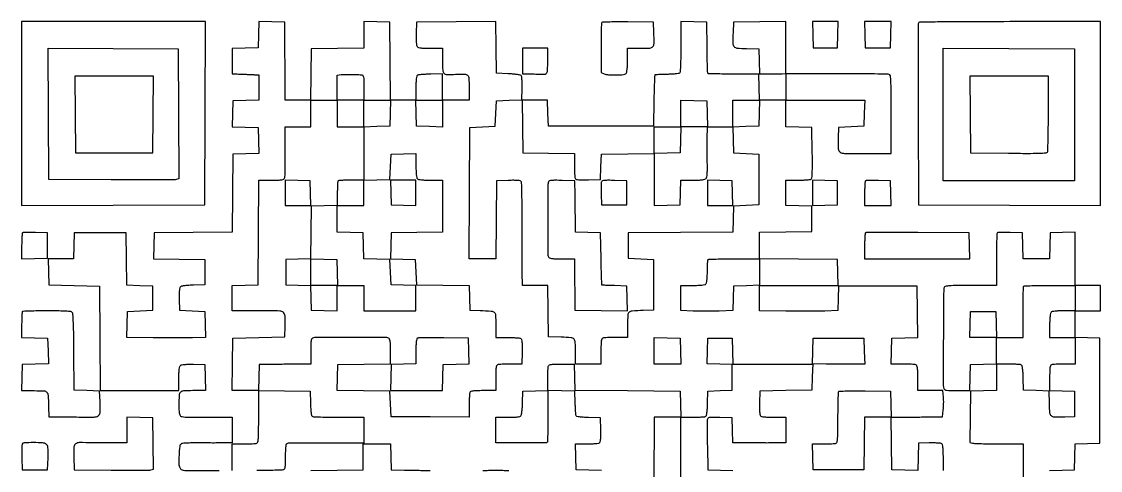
# Model space of a CAD drawing. Extents: x 179 to 1071, y 112 to 1107.
# Drawn here: x 179 to 1071, y 736 to 1107 of the extents above; entities that cross this region are included whole.
import ezdxf

# ---------------------------------------------------------------- set-up
doc = ezdxf.new("R2010")
doc.units = 0

msp = doc.modelspace()

# ---------------------------------------------------------------- linework, layer by layer
for points in [[(179, 1030.993714), (179, 954.987428), (254.75, 955.243714), (330.5, 955.5), (330.756286, 1031.25), (331.012572, 1107), (255.006286, 1107), (179, 1107)], [(833.216168, 1096.25), (833.5, 1085.5), (843.5, 1085.5), (853.5, 1085.5), (853.783832, 1096.25), (854.067663, 1107), (843.5, 1107), (832.932337, 1107)], [(876.216168, 1096.25), (876.5, 1085.5), (887, 1085.5), (897.5, 1085.5), (897.783832, 1096.25), (898.067663, 1107), (887, 1107), (875.932337, 1107)], [(223.235953, 1030.25), (223.5, 998.5), (255.5, 998.5), (287.5, 998.5), (287.764047, 1030.25), (288.028094, 1062), (255.5, 1062), (222.971906, 1062)], [(440, 1031), (440, 1020), (451, 1020), (462, 1020), (462, 1031), (462, 1042), (451, 1042), (440, 1042)], [(527, 1030.966168), (527, 1019.932337), (516.25, 1020.216168), (505.5, 1020.5), (505.216168, 1031.25), (504.932337, 1042), (515.966168, 1042), (527, 1042)], [(745.783832, 1030.75), (746.067663, 1020), (735.067663, 1020), (724.067663, 1020), (723.783832, 1009.25), (723.5, 998.5), (712.75, 998.216168), (702, 997.932337), (702, 1008.966168), (702, 1020), (713, 1020), (724, 1020), (724, 1031.033832), (724, 1042.067663), (734.75, 1041.783832), (745.5, 1041.5)], [(788.783832, 1031.25), (788.5, 1020.5), (777.75, 1020.216168), (767, 1019.932337), (767, 1030.966168), (767, 1042), (778.033832, 1042), (789.067663, 1042)], [(397, 965.534983), (397, 955), (407.534983, 955), (418.069966, 955), (417.784983, 965.25), (417.5, 975.5), (407.25, 975.784983), (397, 976.069966)], [(484.215017, 965.75), (484.5, 955.5), (494.75, 955.215017), (505, 954.930034), (505, 965.465017), (505, 976), (494.465017, 976), (483.930034, 976)], [(746, 965.534983), (746, 955), (756.534983, 955), (767.069966, 955), (766.784983, 965.25), (766.5, 975.5), (756.25, 975.784983), (746, 976.069966)], [(833, 965.5), (833, 954.930034), (843.25, 955.215017), (853.5, 955.5), (853.5, 965.5), (853.5, 975.5), (843.25, 975.784983), (833, 976.069966)], [(439.783832, 899.75), (440.067663, 889), (429.033832, 889), (418, 889), (418, 900.033832), (418, 911.067663), (428.75, 910.783832), (439.5, 910.5)], [(723.783832, 834.75), (724.067663, 824), (713.033832, 824), (702, 824), (702, 835.033832), (702, 846.067663), (712.75, 845.783832), (723.5, 845.5)]]:
    msp.add_lwpolyline(points, close=True)
for points in [[(941.141243, 736), (941.124691, 746.657566, 0.006669), (941.049544, 751.703619, 0.021512), (940.810744, 755.049708, 0.028224), (940.427438, 757.2734, 0.193909), (939.804069, 758.164936, 0.121254), (938.87948, 758.488057, 0.009362), (936.23932, 758.689507, 0.012381), (933.042324, 758.793995, 0.009125), (929.5, 758.757369), (920.5, 758.5), (920.216936, 747.216504), (919.933871, 735.933007), (909.216936, 736.216504), (898.5, 736.5), (898.230498, 758.25), (897.960995, 780), (908.230498, 780.072108, 0.00076), (912.955456, 780.112469, 0.000423), (918.714584, 780.17529, 0.000422), (924.54306, 780.248714, 0.000683), (929.5, 780.322108), (940.5, 780.5), (941.101592, 786, 0.015301), (941.296826, 788.486769, 0.009377), (941.38209, 791.426562, 0.009398), (941.357146, 794.3426, 0.016501), (941.211689, 796.75), (940.720194, 802), (930.360097, 802), (920, 802), (920, 812.393011, 0.005351), (919.940414, 817.960143, 0.030363), (919.69735, 820.913621, 0.063068), (919.23239, 822.601595, 0.205218), (918.418213, 823.393011, 0.0721), (917.361111, 823.632128, 0.005887), (914.524537, 823.821697, 0.007809), (911.119908, 823.955696, 0.00593), (907.384381, 824), (897.932337, 824), (898.216168, 834.75), (898.5, 845.5), (909.269789, 845.784032), (920.039577, 846.068065), (919.769789, 867.284032), (919.5, 888.5), (887, 888.5), (854.5, 888.5), (854.21572, 878.313661), (853.931439, 868.127322), (843.21572, 867.813661, -0.00554), (837.653828, 867.712521, -0.001702), (829.25868, 867.681475, -0.001703), (819.863011, 867.710716, -0.001866), (810.75, 867.804127), (789, 868.108255), (789, 878.554127), (789, 889), (821.533832, 889), (854.067663, 889), (853.783832, 899.75), (853.5, 910.5), (821.25, 910.763853), (789, 911.027706), (789, 921.994351), (789, 932.960995), (810.75, 933.230498), (832.5, 933.5), (832.5, 944), (832.5, 954.5), (821.75, 954.783832), (811, 955.067663), (811, 965.533832), (811, 976), (820.75, 976.015313, 0.007655), (824.577369, 976.079922, 0.010563), (828.009244, 976.26306, 0.007444), (830.852781, 976.517741, 0.115844), (831.77083, 976.837204, 0.230932), (832.427241, 977.904588, 0.012869), (832.714887, 981.908791, 0.012029), (832.849994, 988.071549, 0.002701), (832.77083, 998.571891), (832.5, 1019.5), (821.75, 1019.783832), (811, 1020.067663), (811, 1031.033832), (811, 1042), (843.533832, 1042), (876.067663, 1042), (875.783832, 1031.25), (875.5, 1020.5), (865, 1020), (854.5, 1019.5), (854.204946, 1011, 0.017378), (854.205453, 1001.813808, 0.257598), (855.800938, 999.146345, 0.129107), (859.504163, 998.118547, 0.003484), (876.519052, 998), (898, 998), (898, 1030.432612, 0.001085), (897.957193, 1050.15051, 0.012171), (897.732345, 1057.987447, 0.025228), (897.295345, 1062.195834, 0.286837), (896.25, 1063.405666, 0.071553), (894.875043, 1063.62286, 0.000613), (884.145313, 1063.757874, 0.002141), (871.808146, 1063.845167, 0.001377), (857.5, 1063.845755, -0.000351), (842.980399, 1063.816578, -0.000488), (829.973437, 1063.812276, -0.000298), (819.021351, 1063.825869, -0.006239), (815.75, 1063.872702), (811, 1064), (811, 1085.519502), (811, 1107.039005), (789.25, 1106.769502), (767.5, 1106.5), (767.204946, 1098, 0.010012), (767.074823, 1089.13313, 0.174565), (768.051258, 1086.466432, 0.200378), (770.45705, 1085.218122, 0.013827), (778.2603, 1084.784869), (788.5, 1084.5), (788.784983, 1074.25), (789.069966, 1064), (796.784983, 1063.820304, 0.003434), (799.97706, 1063.76789, 0.003374), (803.188401, 1063.758894, 0.003319), (806.003928, 1063.788699, 0.01282), (807.75, 1063.863587), (811, 1064.086564), (811, 1053.043282), (811, 1042), (800.033832, 1042), (789.067663, 1042), (788.783832, 1052.75), (788.5, 1063.5), (767.722808, 1063.610525, -0.002172), (759.722618, 1063.687833, -0.003496), (752.906519, 1063.830981, -0.000698), (746.920851, 1064.006923, -0.190925), (746.460862, 1064.205805, -0.189438), (746.260372, 1064.665885, -0.000685), (746.048576, 1070.688924, -0.003453), (745.864251, 1077.546198, -0.002145), (745.738054, 1085.59528), (745.5, 1106.5), (734.75, 1106.783832), (724, 1107.067663), (724, 1086.092849, -0.00306), (723.939701, 1076.241059, -0.010428), (723.727401, 1069.828825, -0.008101), (723.412152, 1065.3425, -0.237011), (722.828159, 1064.393797, -0.108389), (721.982534, 1064.096912, -0.006771), (719.333838, 1063.809305, -0.009747), (716.140971, 1063.56899, -0.007066), (712.578159, 1063.421052, 0.00068), (709.04654, 1063.319572, 0.001008), (705.952239, 1063.220202, 0.000438), (703.307472, 1063.12761, 0.02044), (702.769888, 1063.086273, 0.365528), (702.469057, 1062.764837, 0.001146), (702.174966, 1056.783155, 0.00532), (701.925873, 1049.904092, 0.003214), (701.769888, 1041.75), (701.5, 1020.5), (658, 1020.5), (614.5, 1020.5), (614.216168, 1031.25), (613.932337, 1042), (603.446666, 1042), (592.960995, 1042), (593.230498, 1020.25), (593.5, 998.5), (614.75, 998.230112), (636, 997.960225), (636.015313, 988.230112, 0.007771), (636.080715, 984.409125, 0.010693), (636.266219, 980.979803, 0.007606), (636.524368, 978.139472, 0.115389), (636.847958, 977.211769, 0.19692), (637.705135, 976.604266, 0.033714), (639.717063, 976.278982, 0.023663), (642.804805, 976.138177, 0.006827), (647.582645, 976.211769), (657.5, 976.5), (658, 987), (658.5, 997.5), (680.25, 997.769502), (702, 998.039005), (702, 976.485671), (702, 954.932337), (712.75, 955.216168), (723.5, 955.5), (723.784983, 965.75), (724.069966, 976), (733.912538, 976, 0.007124), (738.794902, 976.069572, 0.02589), (741.886832, 976.318283, 0.040589), (743.896363, 976.753258, 0.146988), (744.974344, 977.469086, 0.130772), (745.515866, 978.641621, 0.021773), (745.838241, 981.125842, 0.018684), (746.004389, 984.574156, 0.007851), (745.981535, 989.219086, -0.002504), (745.908486, 993.897152, -0.001473), (745.865636, 999.490919, -0.001473), (745.855752, 1005.081758, -0.002516), (745.884747, 1009.75), (746, 1020), (756.466168, 1020), (766.932337, 1020), (767.216168, 1009.25), (767.5, 998.5), (778, 998), (788.5, 997.5), (788.5, 976.5), (788.5, 955.5), (778, 955), (767.5, 954.5), (767.216276, 943.760597), (766.932552, 933.021195), (723.716276, 932.760597), (680.5, 932.5), (680.5, 922), (680.5, 911.5), (691, 911), (701.5, 910.5), (701.5, 889.5), (701.5, 868.5), (693, 868.24922, 0.007926), (683.756564, 867.829771, 0.170244), (681.27627, 866.785637, 0.199796), (680.184972, 864.471708, 0.011573), (680, 856.480948), (680, 846), (670.581787, 846, 0.005951), (666.859224, 845.955695, 0.007831), (663.465525, 845.821697, 0.005915), (660.638111, 845.632106, 0.07203), (659.581787, 845.393011, 0.205218), (658.76761, 844.601595, 0.063068), (658.30265, 842.913621, 0.030363), (658.059586, 839.960143, 0.005351), (658, 834.393011), (658, 824), (647.5, 824), (637, 824), (636.986345, 832.75, 0.009476), (636.798796, 841.891733, 0.172147), (635.731541, 844.560553, 0.195358), (633.265497, 845.793335, 0.012789), (625.141929, 846.217265), (614.5, 846.5), (614.230112, 867.75), (613.960225, 889), (603.480112, 889), (593, 889), (592.95834, 899.75, -0.000454), (592.940369, 905.807736, -0.000091), (592.920098, 916.612046, -0.000096), (592.901209, 929.187053, -0.00009), (592.886658, 942.056966, 0.002251), (592.820211, 954.242078, 0.003541), (592.641923, 964.705757, 0.000953), (592.404875, 973.811885, 0.132172), (592.095674, 974.845197, 0.206375), (591.280085, 975.415454, 0.028775), (589.19457, 975.721307, 0.022219), (586.07259, 975.857677, 0.007069), (581.417355, 975.788231), (571.5, 975.5), (571.236147, 943.25), (570.972294, 911), (559.977534, 911), (548.982775, 911), (549.241388, 965.25), (549.5, 1019.5), (560, 1020), (570.5, 1020.5), (571, 1031), (571.5, 1041.5), (582, 1042), (592.5, 1042.5), (592.789648, 1051.910352, 0.009052), (592.840268, 1055.906317, 0.017612), (592.710631, 1059.093133, 0.016788), (592.446066, 1061.500693, 0.161989), (591.991548, 1062.408452, 0.150833), (591.136984, 1062.859873, 0.010075), (588.373393, 1063.324107, 0.013797), (584.997628, 1063.726659, 0.009853), (581.2019, 1063.9981), (571.5, 1064.5), (571.230073, 1085.763639), (570.960145, 1107.027278), (538.230073, 1106.763639), (505.5, 1106.5), (505.211141, 1097.149285, 0.009044), (505.15859, 1093.042317, 0.018924), (505.296386, 1089.849829, 0.020746), (505.587315, 1087.486141, 0.132968), (506.083586, 1086.399285, 0.154085), (507.124417, 1085.728754, 0.035127), (509.205854, 1085.314808, 0.024181), (512.346734, 1085.070162, 0.007345), (517.122445, 1085), (527, 1085), (527, 1074.616631, 0.011437), (527.180377, 1066.73228, 0.183493), (528.221517, 1064.32826, 0.201455), (530.555518, 1063.337162, 0.014178), (537.801517, 1063.513862, -0.013725), (545.309193, 1063.703742, -0.197464), (547.725544, 1062.704629, -0.187206), (548.808668, 1060.270625, -0.01214), (549, 1052.391592), (549, 1042), (538, 1042), (527, 1042), (527, 1052.899452), (527, 1063.798903), (517.25, 1063.620508, 0.007202), (513.424124, 1063.495365, 0.009954), (509.996875, 1063.26537, 0.006907), (507.15421, 1062.978063, 0.111302), (506.25, 1062.662039, 0.200852), (505.668433, 1061.84126, 0.025992), (505.301053, 1059.67563, 0.021479), (505.068856, 1056.505634, 0.007542), (505, 1051.940983), (505, 1042), (494.513853, 1042), (484.027706, 1042), (483.763853, 1074.25), (483.5, 1106.5), (472.75, 1106.783832), (462, 1107.067663), (462, 1096.053334), (462, 1085.039005), (440.25, 1084.769502), (418.5, 1084.5), (418.230112, 1063.25), (417.960225, 1042), (407.480112, 1042), (397, 1042), (396.929335, 1052.25, 0.000166), (396.890421, 1057.634639, 0.000048), (396.826749, 1065.951563, 0.000048), (396.753177, 1075.325425, 0.000052), (396.679335, 1084.5), (396.5, 1106.5), (385.784171, 1106.783485), (375.068343, 1107.06697), (374.784171, 1096.283485), (374.5, 1085.5), (363.75, 1085.216168), (353, 1084.932337), (353, 1074.466168), (353, 1064), (357.25, 1063.788296, 0.001158), (359.167431, 1063.697233, 0.000711), (361.426562, 1063.598404, 0.000713), (363.661971, 1063.50699, 0.001274), (365.5, 1063.439142, -0.001185), (367.232676, 1063.375491, -0.000899), (369.132812, 1063.297757, -0.000908), (370.915713, 1063.218363, -0.00212), (372.25, 1063.150846), (375, 1063), (375, 1052.533832), (375, 1042.067663), (364.25, 1041.783832), (353.5, 1041.5), (353.216515, 1030.784171), (352.93303, 1020.068343), (363.716515, 1019.784171), (374.5, 1019.5), (374.783485, 1008.784171), (375.06697, 998.068343), (364.283485, 997.784171), (353.5, 997.5), (353.236165, 965.263835), (352.97233, 933.02767), (320.736165, 932.763835), (288.5, 932.5), (288.216371, 921.769986), (287.932742, 911.039971), (309.216371, 910.769986), (330.5, 910.5), (330.5, 900), (330.5, 889.5), (321.054124, 889.209882, 0.009872), (317.344222, 889.022568, 0.013478), (314.012996, 888.697932, 0.010272), (311.278232, 888.29958, 0.132654), (310.348748, 887.874472, 0.165771), (309.775651, 886.938715, 0.029529), (309.440097, 884.884549, 0.022993), (309.270289, 881.903576, 0.008333), (309.294624, 877.66459), (309.5, 868.5), (320, 868), (330.5, 867.5), (330.783485, 856.784171), (331.06697, 846.068343), (320.283485, 845.784171, -0.005051), (314.692178, 845.69334, -0.00156), (306.26876, 845.667888, -0.00156), (296.847332, 845.698204, -0.001713), (287.716547, 845.787362), (265.933095, 846.074723), (266.216547, 856.787362), (266.5, 867.5), (277, 868), (287.5, 868.5), (287.5, 878.5), (287.5, 888.5), (276.769409, 888.783635), (266.038817, 889.06727), (265.769409, 910.783635), (265.5, 932.5), (244, 932.5), (222.5, 932.5), (222.216168, 921.75), (221.932337, 911), (211.432337, 911), (200.932337, 911), (201.216168, 900.25), (201.5, 889.5), (222.5, 889), (243.5, 888.5), (243.760623, 845.25), (244.021245, 802), (276.510623, 802), (309, 802), (309, 811.877555, -0.007345), (309.070162, 816.653266, -0.024181), (309.314808, 819.794146, -0.035127), (309.728754, 821.875583, -0.154085), (310.399285, 822.916414, -0.132968), (311.486141, 823.412685, -0.020746), (313.849829, 823.703614, -0.018924), (317.042317, 823.84141, -0.009044), (321.149285, 823.788859), (330.5, 823.5), (330.783832, 812.75), (331.067663, 802), (320.650463, 802, 0.012441), (312.725895, 801.802795, 0.191357), (310.287163, 800.690525, 0.181686), (309.21166, 798.183837, 0.011015), (309.013655, 789.872445, 0.010648), (309.084288, 786.251708, 0.030066), (309.339058, 783.735696, 0.043438), (309.774808, 782.013719, 0.136692), (310.44782, 781.043305, 0.131997), (311.60031, 780.514404, 0.020002), (314.137717, 780.188419, 0.017993), (317.613058, 780.008263, 0.008019), (322.19782, 780.009308, -0.001953), (326.884095, 780.06723, -0.001151), (332.484672, 780.101684, -0.001151), (338.080299, 780.110352, -0.001969), (342.75, 780.088447), (353, 780), (353, 769.5), (353, 759), (346.75, 758.81562, -0.005652), (343.43569, 758.75533, -0.001558), (338.223437, 758.735686, -0.001574), (332.318353, 758.750428, -0.001645), (326.5, 758.802421, 0.006432), (321.027344, 758.798936, 0.00918), (316.171875, 758.644193, 0.005705), (312.123897, 758.394409, 0.123531), (311, 758.023391, 0.227174), (309.702219, 755.950456, 0.015218), (309.111929, 748.78211, 0.019491), (309.020799, 741.634738, 0.116819), (309.966551, 738.0625, 0.113809), (311.014637, 736.862775, 0.112168), (312.487675, 736.235272, 0.043209), (315.106921, 735.991125, 0.00446), (321.314362, 736.005651, -0.001385), (325.98984, 736.045348, -0.000779), (331.665781, 736.068975, -0.000778), (337.395316, 736.074985, -0.001273), (342.25, 736.06017)], [(353, 736), (353, 747), (353, 758), (362.418213, 758, 0.005951), (366.140776, 758.044305, 0.007831), (369.534475, 758.178303, 0.005915), (372.361889, 758.367894, 0.07203), (373.418213, 758.606989, 0.258697), (374.303854, 759.662537, 0.030015), (374.724422, 762.835307, 0.015901), (374.950434, 768.485827, 0.002045), (375, 780.606989), (375, 802), (363.980498, 802), (352.960995, 802), (353.230498, 823.75), (353.5, 845.5), (375, 846), (396.5, 846.5), (396.788833, 855.243181, 0.016693), (396.78584, 863.551545, 0.188815), (395.507376, 866.517514, 0.187183), (392.549301, 867.840276, 0.01636), (384.174986, 867.988484, -0.001786), (379.344771, 867.933177, -0.00108), (373.62484, 867.900473, -0.001082), (367.945265, 867.892566, -0.001903), (363.25, 867.914061), (353, 868), (353, 878.466168), (353, 888.932337), (363.75, 889.216168), (374.5, 889.5), (374.760623, 932.75), (375.021245, 976), (385.403634, 976, 0.00498), (391.193913, 976.057674, 0.033661), (394.048856, 976.307306, 0.078628), (395.63023, 976.816385, 0.186108), (396.446009, 977.719899, 0.072938), (396.700008, 978.851551, 0.006692), (396.87834, 981.734044, 0.008533), (396.986822, 985.194514, 0.006585), (396.990985, 988.969899, -0.001541), (396.951255, 993.391316, -0.000823), (396.927974, 998.858345, -0.000819), (396.922525, 1004.441095, -0.001277), (396.937986, 1009.25), (397, 1020), (407.5, 1020), (418, 1020), (418, 1031), (418, 1042), (429, 1042), (440, 1042), (440, 1052.436642), (440, 1062.873283), (443.25, 1063.237078, -0.023736), (445.949612, 1063.410116, -0.006127), (450.313892, 1063.428856, -0.006222), (455.295626, 1063.327197, -0.00631), (460.25, 1063.101771, -0.233419), (461.178844, 1062.573994, -0.108387), (461.70591, 1061.252564, -0.036697), (461.948818, 1058.5678, -0.004217), (462, 1052.5), (462, 1042), (473.033832, 1042), (484.067663, 1042), (483.783832, 1031.25), (483.5, 1020.5), (472.75, 1020.216168), (462, 1019.932337), (462, 997.932337), (462, 975.932337), (472.75, 976.216168), (483.5, 976.5), (484, 987), (484.5, 997.5), (494.75, 997.784983), (505, 998.069966), (505, 988.234983, 0.008651), (505.074216, 983.94585, 0.018431), (505.311007, 980.637948, 0.019307), (505.671574, 978.201601, 0.151099), (506.2, 977.2, 0.150969), (507.200304, 976.671932, 0.019349), (509.630442, 976.311224, 0.018472), (512.928253, 976.074295, 0.008695), (517.2, 976), (527, 976), (527, 954.519888), (527, 933.039775), (505.75, 932.769888), (484.5, 932.5), (484.216527, 921.785353), (483.933054, 911.070705), (494.216527, 910.785353), (504.5, 910.5), (505, 900), (505.5, 889.5), (527.215231, 889.230595), (548.930462, 888.961189), (549.215231, 878.730595), (549.5, 868.5), (558, 868.24922, -0.007926), (567.243436, 867.829771, -0.170244), (569.72373, 866.785637, -0.199796), (570.815028, 864.471708, -0.011573), (571, 856.480948), (571, 846), (580.75, 845.984687, -0.007563), (584.576243, 845.920797, -0.01046), (588.004602, 845.739809, -0.007317), (590.84613, 845.488262, -0.116208), (591.755028, 845.172563, -0.201055), (592.342471, 844.328999, -0.027975), (592.679648, 842.178718, -0.021783), (592.85983, 838.967158, -0.006981), (592.85278, 834.187876), (592.695505, 824), (583.42954, 824, 0.006046), (579.765313, 823.955687, 0.007928), (576.420802, 823.821697, 0.00604), (573.634568, 823.632008, 0.071711), (572.581787, 823.393011, 0.205218), (571.76761, 822.601595, 0.063068), (571.30265, 820.913621, 0.030363), (571.059586, 817.960143, 0.005351), (571, 812.393011), (571, 802), (560.606989, 802, 0.005351), (555.039857, 801.940414, 0.030363), (552.086379, 801.69735, 0.063068), (550.398405, 801.23239, 0.205218), (549.606989, 800.418213, 0.072059), (549.367885, 799.36157, 0.005904), (549.178303, 796.530406, 0.007822), (549.044305, 793.132231, 0.005942), (549, 789.404359), (549, 779.972294), (516.75, 780.236147), (484.5, 780.5), (484, 791), (483.5, 801.5), (461.716367, 801.769596), (439.932734, 802.039192), (440.216367, 812.769596), (440.5, 823.5), (462.25, 823.769502), (484, 824.039005), (484, 834.412514, 0.005366), (483.940377, 839.968078, 0.030411), (483.697251, 842.916741, 0.063154), (483.232207, 844.602242, 0.205063), (482.418213, 845.393011, 0.09131), (479.396341, 845.956311, 0.000544), (451, 845.987224, 0.000544), (422.603659, 845.956311, 0.09131), (419.581787, 845.393011, 0.205218), (418.76761, 844.601595, 0.063068), (418.30265, 842.913621, 0.030363), (418.059586, 839.960143, 0.005351), (418, 834.393011), (418, 824), (407.75, 823.902492, 0.000362), (403.032594, 823.8542, 0.000201), (397.279688, 823.788832, 0.0002), (391.45558, 823.717978, 0.000324), (386.5, 823.652492), (375.5, 823.5), (375.216371, 812.769986), (374.932742, 802.039971), (396.216371, 801.769986), (417.5, 801.5), (417.788805, 791.535034, 0.00836), (417.987032, 787.199826, 0.019108), (418.315749, 783.944063, 0.01918), (418.737468, 781.589, 0.199883), (419.288805, 780.800347, 0.131294), (420.274703, 780.489938, 0.002049), (426.239524, 780.252233, 0.005289), (433.209892, 780.076871, 0.003459), (441.25, 780.015313), (462, 780), (462, 769), (462, 758), (472.966168, 758), (483.932337, 758), (484.216168, 747.25), (484.5, 736.5), (495.5, 736.322108, 0.000679), (500.454617, 736.248714, 0.000421), (506.275618, 736.17529, 0.000422), (512.024107, 736.112466, 0.00076), (516.736147, 736.072108)], [(1029, 735.930034), (1039.25, 736.215017), (1049.5, 736.5), (1049.783481, 747.215387), (1050.066961, 757.930773), (1060.283481, 758.215387), (1070.5, 758.5), (1070.5, 802), (1070.5, 845.5), (1060.25, 845.784983), (1050, 846.069966), (1050, 857.034983), (1050, 868), (1060.5, 868), (1071, 868), (1071, 878.5), (1071, 889), (1060.5, 889), (1050, 889), (1050, 911.034983), (1050, 933.069966), (1039.75, 932.784983), (1029.5, 932.5), (1029.216168, 921.75), (1028.932337, 911), (1018, 911), (1007.067663, 911), (1006.783832, 921.75), (1006.5, 932.5), (996.449448, 932.782781, 0.006672), (992.547259, 932.840477, 0.010046), (989.145783, 932.777033, 0.005301), (986.300668, 932.636532, 0.183378), (985.699448, 932.366114, 0.189293), (985.415787, 931.715674, 0.001337), (985.205463, 925.605463, 0.004867), (985.050466, 918.561556, 0.003067), (985, 910.333333), (985, 889), (964.122445, 889, 0.002925), (953.916807, 888.940291, 0.011429), (947.613924, 888.722387, 0.011538), (943.401702, 888.382605, 0.196083), (942.199076, 887.739872, 0.172824), (941.409525, 885.579958, 0.00031), (941.114211, 846.574379, 0.000663), (940.901431, 808.739347, 0.07334), (941.615335, 803.75, 0.195688), (942.356158, 802.824524, 0.08781), (943.854121, 802.30456, 0.03502), (946.645941, 802.055659, 0.004727), (952.533556, 802), (962.932337, 802), (963.216168, 812.75), (963.5, 823.5), (974.25, 823.783832), (985, 824.067663), (985, 813.067663), (985, 802.067663), (974.25, 801.783832), (963.5, 801.5), (963.230467, 780.371739), (962.960933, 759.243479), (965.230467, 758.635394, 0.056099), (966.83855, 758.392842, 0.002349), (972.634887, 758.201923, 0.004032), (979.518638, 758.063101, 0.002852), (987.25, 758.013655), (1007, 758), (1007, 736.533832), (1007, 715.067663)], [(658.5, 736), (637.5, 736.5), (637.216168, 747.25), (636.932337, 758), (646.216168, 758.015313, 0.008138), (649.866118, 758.080744, 0.0111), (653.151292, 758.266219, 0.008117), (655.86931, 758.524743, 0.114069), (656.788231, 758.847958, 0.19692), (657.395734, 759.705135, 0.033714), (657.721018, 761.717063, 0.023663), (657.861823, 764.804805, 0.006827), (657.788231, 769.582645), (657.5, 779.5), (647.704509, 779.786761, -0.007949), (643.345702, 779.983752, -0.021071), (640.243472, 780.305028, -0.022899), (638.09454, 780.720807, -0.249083), (637.455914, 781.286761, -0.069405), (637.266343, 782.139153, -0.003646), (637.062059, 784.934236, -0.005695), (636.880695, 788.272494, -0.004107), (636.751405, 792), (636.5, 801.5), (625.278765, 801.782482), (614.05753, 802.064964), (614.066689, 780.90374, -0.001848), (614.040117, 772.760896, -0.002992), (613.950486, 765.835953, -0.000509), (613.82858, 759.724249, -0.19347), (613.658243, 759.32491, -0.194496), (612.898993, 759.002827, -0.000817), (603.700096, 758.861409, -0.003861), (593.286358, 758.798766, -0.002508), (581.25, 758.879679), (571, 759), (571, 769.5), (571, 780), (580.877555, 780, 0.00775), (585.465038, 780.07111, 0.021862), (588.661716, 780.310401, 0.027915), (590.855494, 780.69658, 0.163434), (591.837437, 781.304124, 0.131421), (592.277004, 782.259099, 0.010763), (592.687053, 784.999888, 0.013854), (593.019842, 788.34104, 0.010217), (593.209882, 792.054124), (593.5, 801.5), (603.75, 801.784983), (614, 802.069966), (614, 811.453196, -0.005972), (614.044307, 815.162354, -0.007853), (614.178303, 818.544751, -0.005943), (614.367916, 821.362696, -0.071958), (614.606989, 822.418213, -0.20495), (615.397282, 823.232073, -0.063217), (617.080966, 823.697178, -0.030446), (620.026092, 823.940349, -0.005377), (625.573157, 824), (635.932337, 824), (636.216168, 813.25), (636.5, 802.5), (680, 802), (723.5, 801.5), (723.783832, 790.75), (724.067663, 780), (733.783832, 780.015313, 0.007334), (737.593987, 780.077213, 0.010202), (741.001664, 780.252233, 0.006997), (743.828483, 780.495121, 0.117134), (744.711195, 780.800347, 0.199883), (745.262532, 781.589, 0.01918), (745.684251, 783.944063, 0.019108), (746.012968, 787.199826, 0.00836), (746.211195, 791.535034), (746.5, 801.5), (756.5, 802), (766.5, 802.5), (766.5, 813), (766.5, 823.5), (756.216527, 823.785353), (745.933054, 824.070705), (746.216527, 834.785353), (746.5, 845.5), (756.5, 845.5), (766.5, 845.5), (766.783832, 834.75), (767.067663, 824), (800, 824), (832.932337, 824), (833.216168, 834.75), (833.5, 845.5), (854.5, 845.5), (875.5, 845.5), (875.783832, 834.75), (876.067663, 824), (865.783832, 823.890933, -0.0024), (861.038705, 823.863385, -0.001316), (855.226399, 823.872839, -0.001312), (849.325688, 823.91345, -0.002095), (844.284761, 823.982497), (833.069521, 824.183128), (832.784761, 813.341564), (832.5, 802.5), (811, 802), (789.5, 801.5), (789.211769, 791.582645, 0.006827), (789.138177, 786.804805, 0.023663), (789.278982, 783.717063, 0.033714), (789.604266, 781.705135, 0.19692), (790.211769, 780.847958, 0.115445), (791.139851, 780.524351, 0.007585), (793.985645, 780.266219, 0.010675), (797.421391, 780.080714, 0.007755), (801.25, 780.015313), (811, 780), (811, 769.5), (811, 759), (806.5, 758.868421, -0.003172), (804.288395, 758.817793, -0.001276), (801.265625, 758.775493, -0.001262), (798.009591, 758.74646, -0.001598), (795, 758.736842, -0.001329), (791.585994, 758.745915, -0.000555), (786.982151, 758.775493, -0.000549), (782.054051, 758.818029, -0.000711), (777.534983, 758.868421), (767.069966, 759), (766.784983, 769.25), (766.5, 779.5), (756.324028, 779.784166, 0.003383), (749.74952, 779.923252, 0.050695), (747.46738, 779.724393, 0.178388), (746.381595, 779.071646, 0.134689), (745.824028, 777.784166, 0.035779), (745.712747, 776.183068, 0.001486), (745.742058, 770.442849, 0.002569), (745.832011, 763.636615, 0.001821), (746, 756), (746.5, 736.5), (756.715399, 736.215399), (766.930798, 735.930798)], [(418, 735.960995), (439.75, 736.230498), (461.5, 736.5), (461.5, 747.5), (461.5, 758.5), (431, 758.689009, 0.001583), (419.184032, 758.724819, 0.002426), (408.945312, 758.673743, 0.00082), (400.100906, 758.572197, 0.06724), (398.75, 758.371621, 0.196173), (397.825012, 757.640147, 0.088755), (397.304631, 756.155944, 0.035297), (397.055664, 753.385024, 0.004761), (397, 747.539601, -0.005402), (396.940284, 742.012439, -0.03053), (396.697006, 739.075597, -0.063366), (396.231757, 737.396166, -0.204683), (395.418213, 736.606989, -0.083055), (394.220565, 736.363369, -0.001841), (388.303225, 736.178303, -0.004125), (381.357109, 736.043995, -0.002771), (373.418213, 736)], [(560.25, 736, -0.007319), (565.143845, 736.155876, -0.004301), (571, 736.20625, -0.004301), (576.856155, 736.155876, -0.007319), (581.75, 736)]]:
    msp.add_lwpolyline(points, format="xyb")
for points in [[(658.611115, 1106.179787, 0.1316), (658.395712, 1105.462878, 0.00112), (658.232966, 1099.640075, 0.003845), (658.112033, 1092.927335, 0.002457), (658.069806, 1085.123999), (658.059743, 1064.927784), (660.594971, 1063.963892, 0.075704), (664.285307, 1063.168824, 0.018515), (670.519084, 1063.018826, 0.013571), (676.749875, 1063.268875, 0.181491), (678.8, 1064.2, 0.150969), (679.328068, 1065.200304, 0.019349), (679.688776, 1067.630442, 0.018472), (679.925705, 1070.928253, 0.008695), (680, 1075.2), (680, 1085), (690.480948, 1085, 0.01319), (698.50249, 1085.211645, 0.203196), (700.933469, 1086.397028, 0.179688), (701.928151, 1089.034911, 0.009927), (701.795054, 1098), (701.5, 1106.5), (680.32118, 1106.769681, 0.003828), (672.163819, 1106.811099, 0.006147), (665.207585, 1106.707643, 0.001757), (659.203343, 1106.523378, 0.250827)], [(920.460009, 1105.75, 0.090591), (920.266358, 1104.709509, 0.000109), (920.198937, 1082.982812, 0.000984), (920.176611, 1058.652573, 0.000605), (920.241394, 1030), (920.5, 955.5), (995.75, 955.243674), (1071, 954.987348), (1071, 1030.993674), (1071, 1107), (995.968615, 1107, 0.000668), (957.448289, 1106.948566, 0.003471), (936.19131, 1106.744245, 0.001205), (921.475143, 1106.465155, 0.305157)], [(308.758677, 1030.77123), (309.017354, 977.04246), (306.758677, 976.494347, -0.057902), (304.987826, 976.276519, -0.000418), (290.035361, 976.188577, -0.001589), (272.903102, 976.156579, -0.001017), (253, 976.223117), (201.5, 976.5), (201.241383, 1030.758691), (200.982767, 1085.017383), (254.741383, 1084.758691), (308.5, 1084.5)], [(593, 1074.5), (593, 1064), (599, 1063.875, -0.001654), (601.535448, 1063.813789, -0.001437), (604.192187, 1063.733217, -0.001445), (606.596567, 1063.646425, -0.004253), (608.25, 1063.567866, 0.046022), (611.743345, 1063.693667, 0.245409), (613.258971, 1064.751347, 0.113313), (613.892857, 1067.187611, 0.00722), (614, 1074.606989), (614, 1085), (603.5, 1085), (593, 1085)], [(1049.5, 1030), (1049.5, 975.5), (995.211905, 975.5), (940.92381, 975.5), (940.942857, 1025.75, -0.000032), (940.951538, 1045.331386, -0.000047), (940.961905, 1062.563467, -0.000022), (940.972765, 1077.239555, -0.00086), (940.980952, 1080.508612), (941, 1085.017225), (995.25, 1084.758612), (1049.5, 1084.5)], [(963.235953, 1030.25), (963.5, 998.5), (994.93202, 998.235498, 0.001697), (1010.901959, 998.155315, 0.00816), (1019.995146, 998.288929, 0.006635), (1026.009704, 998.555446, 0.241447), (1027.166708, 999.235498, 0.134731), (1027.492293, 1000.296498, 0.001088), (1027.738089, 1009.161365, 0.003824), (1027.920853, 1019.372002, 0.002438), (1027.984687, 1031.25), (1028, 1062), (995.485953, 1062), (962.971906, 1062)], [(440.666667, 975.333333, 0.177331), (440.400136, 974.758839, 0.00494), (440.195833, 971.983896, 0.009555), (440.048295, 968.670774, 0.006348), (440, 964.867165), (440, 955.067663), (429.25, 954.783832), (418.5, 954.5), (418.230595, 932.784769), (417.961189, 911.069538), (407.730595, 910.784769), (397.5, 910.5), (397.5, 900), (397.5, 889.5), (407.715399, 889.215399), (417.930798, 888.930798), (418.215399, 878.715399), (418.5, 868.5), (429.25, 868.216168), (440, 867.932337), (440, 878.466168), (440, 889), (451, 889), (462, 889), (462, 878.5), (462, 868), (483.5, 868), (505, 868), (505, 878.465017), (505, 888.930034), (494.75, 889.215017), (484.5, 889.5), (484, 900), (483.5, 910.5), (472.783492, 910.783492), (462.066984, 911.066984), (461.783492, 921.783492), (461.5, 932.5), (450.75, 932.783832), (440, 933.067663), (440, 944.033832), (440, 955), (451, 955), (462, 955), (462, 965.5), (462, 976), (451.666667, 976, 0.006022), (447.658388, 975.951724, 0.009111), (444.172917, 975.804167, 0.004516), (441.245497, 975.600197, 0.178563)], [(614.668187, 974.577691, 0.091075), (614.117963, 971.63358, 0.000528), (614.060356, 943.576672, 0.000525), (614.061837, 915.513257, 0.091581), (614.606344, 912.583469, 0.204984), (615.398105, 911.768205, 0.063258), (617.084613, 911.302706, 0.030403), (620.036884, 911.059561, 0.005346), (625.606989, 911), (636, 911), (636.121502, 900.75, -0.000014), (636.177286, 896.032592, -0.000008), (636.245059, 890.279687, -0.000008), (636.313485, 884.455578, -0.000013), (636.371502, 879.5), (636.5, 868.5), (658.285199, 868.2304), (680.070399, 867.960799), (679.785199, 878.2304), (679.5, 888.5), (669.25, 888.784983, -0.001911), (665.305995, 888.909729, -0.003093), (661.952274, 889.049414, -0.000539), (658.995305, 889.194095, -0.195518), (658.800293, 889.284983, -0.180292), (658.71535, 889.490608, -0.000118), (658.497602, 895.752464, -0.001388), (658.275652, 902.741147, -0.000845), (658.050293, 911), (657.5, 932.5), (647.25, 932.784983), (637, 933.069966), (636.881648, 942.784983, -0.000066), (636.826896, 947.328393, -0.000034), (636.75939, 953.024339, -0.000034), (636.690669, 958.889387, -0.000051), (636.631648, 964), (636.5, 975.5), (625.869506, 975.782619, 0.005118), (620.224427, 975.874889, 0.028324), (617.192144, 975.721553, 0.056836), (615.444508, 975.329447, 0.22103)], [(658.44069, 974.706038, 0.08044), (658.24673, 973.777249, 0.005694), (658.156546, 971.121982, 0.007919), (658.135127, 967.937236, 0.005886), (658.208575, 964.420857), (658.5, 955.5), (669, 955.5), (679.5, 955.5), (679.5, 965.5), (679.5, 975.5), (669.232115, 975.785181, 0.005806), (664.041094, 975.869045, 0.026058), (661.006728, 975.724611, 0.044386), (659.172066, 975.374845, 0.236067)], [(876.699448, 975.366114, 0.176241), (876.420111, 974.767337, 0.005323), (876.205463, 971.983588, 0.009942), (876.050687, 968.652202, 0.006636), (876, 964.833333), (876, 955), (887.034983, 955), (898.069966, 955), (897.784983, 965.25), (897.5, 975.5), (887.449448, 975.782781, 0.006672), (883.547259, 975.840477, 0.010046), (880.145783, 975.777033, 0.005301), (877.300668, 975.636532, 0.183378)], [(179.699448, 932.366114, 0.177529), (179.419756, 931.762646, 0.004871), (179.205463, 928.826775, 0.009484), (179.050667, 925.323038, 0.006296), (179, 921.299502), (179, 910.932337), (189.75, 911.216168), (200.5, 911.5), (200.5, 922), (200.5, 932.5), (190.449448, 932.782781, 0.006672), (186.547259, 932.840477, 0.010046), (183.145783, 932.777033, 0.005301), (180.300668, 932.636532, 0.183378)], [(876.677267, 932.343934, 0.178204), (876.40626, 931.757191, 0.004638), (876.198947, 928.830197, 0.009241), (876.04905, 925.342351, 0.006117), (876, 921.333333), (876, 911), (919.533832, 911), (963.067663, 911), (962.783832, 921.75), (962.5, 932.5), (919.927267, 932.760601, 0.001498), (903.556429, 932.811748, 0.00244), (889.661327, 932.745702, 0.000337), (877.330176, 932.618587, 0.19606)], [(789, 900.033832), (789, 889.067663), (778.25, 888.783832), (767.5, 888.5), (767.215958, 878.335216), (766.931915, 868.170432), (755.715958, 867.835216, -0.004454), (750.677086, 867.729537, -0.002796), (744.78375, 867.691416, -0.002806), (738.982119, 867.718897, -0.005128), (734.25, 867.816413), (724, 868.132827), (724, 878.566413), (724, 889), (733.8, 889, 0.008695), (738.071747, 889.074295, 0.018472), (741.369558, 889.311224, 0.019349), (743.799696, 889.671932, 0.150969), (744.8, 890.2, 0.148378), (745.320848, 891.174628, 0.020147), (745.684307, 893.487084, 0.019276), (745.924096, 896.592489, 0.009629), (746, 900.533333, -0.006809), (746.048321, 904.081539, -0.010172), (746.195833, 907.179583, -0.005557), (746.400589, 909.764869, -0.175584), (746.666667, 910.333333, -0.189545), (747.287675, 910.603799, -0.001277), (753.257292, 910.804167, -0.004756), (760.132422, 910.951903, -0.002993), (768.166667, 911), (789, 911)], [(1050, 878.5), (1050, 868), (1040.7, 868, 0.009379), (1036.676508, 867.924518, 0.019071), (1033.522984, 867.685484, 0.019949), (1031.181224, 867.322729, 0.149044), (1030.2, 866.8, 0.150969), (1029.671932, 865.799696, 0.019349), (1029.311224, 863.369558, 0.018472), (1029.074295, 860.071747, 0.008695), (1029, 855.8), (1029, 846), (1039.5, 846), (1050, 846), (1050, 835), (1050, 824), (1041.081787, 824, 0.006277), (1037.550804, 823.955669, 0.008159), (1034.31865, 823.821697, 0.006338), (1031.626193, 823.631778, 0.070946), (1030.581787, 823.393011, 0.204941), (1029.767938, 822.602756, 0.063222), (1029.302828, 820.919218, 0.030449), (1029.059653, 817.974376, 0.005378), (1029, 812.427994), (1029, 802.069966), (1039.25, 801.784983), (1049.5, 801.5), (1049.5, 791), (1049.5, 780.5), (1041.503355, 780.203496, -0.010944), (1033.041159, 780.075074, -0.179106), (1030.432921, 781.060296, -0.195806), (1029.211819, 783.473421, -0.013482), (1028.784869, 791.2603), (1028.5, 801.5), (1018, 802), (1007.5, 802.5), (1007.211195, 812.464966, 0.00836), (1007.012968, 816.800174, 0.019108), (1006.684251, 820.055937, 0.01918), (1006.262532, 822.411, 0.199883), (1005.711195, 823.199653, 0.117226), (1004.827893, 823.504905, 0.006962), (1001.991726, 823.747767, 0.010173), (998.573123, 823.922789, 0.007309), (994.75, 823.984687), (985, 824), (985, 835), (985, 846), (973.966168, 846), (962.932337, 846), (963.216168, 856.75), (963.5, 867.5), (974, 867.5), (984.5, 867.5), (984.783832, 856.75), (985.067663, 846), (996.033832, 846), (1007, 846), (1007, 866.833333, -0.002993), (1007.048097, 874.867578, -0.004756), (1007.195833, 881.742708, -0.001277), (1007.396201, 887.712325, -0.189545), (1007.666667, 888.333333, -0.189545), (1008.287675, 888.603799, -0.001277), (1014.257292, 888.804167, -0.004756), (1021.132422, 888.951903, -0.002993), (1029.166667, 889), (1050, 889)], [(179.631783, 867.29845, 0.179672), (179.378589, 866.746153, 0.004142), (179.185586, 863.826774, 0.008706), (179.045734, 860.360042, 0.005727), (179, 856.367165), (179, 846.067663), (189.75, 845.783832), (200.5, 845.5), (200.783485, 834.784171), (201.06697, 824.068343), (190.283485, 823.784171), (179.5, 823.5), (179.216168, 812.75), (178.932337, 802), (189.447116, 802, -0.011499), (197.465557, 801.81557, -0.199502), (199.783315, 800.724908, -0.170595), (200.829399, 798.245155, -0.007942), (201.24922, 789), (201.5, 780.5), (222.234077, 780.262467, 0.003646), (238.658704, 780.194095, 0.133401), (242.25603, 781.183363, 0.256824), (243.809163, 783.807531, 0.016583), (243.795054, 793), (243.5, 801.5), (233, 802), (222.5, 802.5), (222.235522, 833.914982, 0.002279), (222.056348, 847.721132, 0.005877), (221.764344, 857.687895, 0.002915), (221.406613, 865.313989, 0.161384), (220.892028, 866.630098, 0.192083), (219.666039, 867.297519, 0.014181), (215.785538, 867.650154, 0.012538), (209.856891, 867.870747, 0.003029), (200.038289, 867.930233, 0.002988), (192.412361, 867.884653, 0.004749), (185.886805, 867.744646, 0.001273), (180.220362, 867.554769, 0.189562)], [(506.25, 845.347997, 0.243567), (505.6552, 844.645239, 0.027592), (505.292495, 842.524493, 0.021834), (505.065347, 839.310493, 0.006724), (505, 834.45165), (505, 824.069966), (494.75, 823.784983), (484.5, 823.5), (484.216168, 812.75), (483.932337, 802), (505.432337, 802), (526.932337, 802), (527.216168, 812.75), (527.5, 823.5), (538.283485, 823.784171), (549.06697, 824.068343), (548.783485, 834.784171), (548.5, 845.5), (528, 845.68133, 0.002393), (520.052981, 845.713582, 0.003649), (513.154688, 845.658212, 0.001347), (507.224881, 845.551351, 0.092731)], [(897.783832, 790.75), (898.067663, 780), (887.053334, 780), (876.039005, 780), (875.769502, 758.25), (875.5, 736.5), (854.5, 736.5), (833.5, 736.5), (833.216168, 747.25), (832.932337, 758), (841.884381, 758, 0.006254), (845.428327, 758.044329, 0.008136), (848.671412, 758.178303, 0.006308), (851.372975, 758.368199, 0.071023), (852.418213, 758.606989, 0.256762), (853.300625, 759.650968, 0.031272), (853.723599, 762.729626, 0.016378), (853.950138, 768.217204, 0.002127), (854, 779.940322, -0.003096), (854.049499, 787.934877, -0.004911), (854.201516, 794.779819, -0.00136), (854.407841, 800.715162, -0.189192), (854.686013, 801.35268, -0.192551), (855.324385, 801.626314, -0.001338), (861.358056, 801.758056, -0.004901), (868.311969, 801.823103, -0.003085), (876.436013, 801.769346), (897.5, 801.5)], [(266, 769.533832), (266, 759), (257.75, 758.8239, -0.004532), (253.768373, 758.775011, -0.001992), (248.497122, 758.779068, -0.001971), (242.905107, 758.827697, -0.002643), (237.835947, 758.918567, 0.007141), (226.604743, 759.018841, 0.161242), (223.576267, 757.998111, 0.2263), (222.255347, 755.466271, 0.015573), (222.216958, 747.172125), (222.5, 736.5), (253, 736.221844, 0.001751), (264.852356, 736.15526, 0.002619), (275.207384, 736.1876, 0.001091), (284.069524, 736.281044, 0.056538), (285.769818, 736.49587), (288.039636, 737.048052), (287.769818, 758.274026), (287.5, 779.5), (276.75, 779.783832), (266, 780.067663)], [(179.430246, 757.678821, 0.082283), (179.240976, 756.755611, 0.004646), (179.156897, 753.829147, 0.007028), (179.138083, 750.328401, 0.005089), (179.211631, 746.428821), (179.5, 736.5), (190, 736.5), (200.5, 736.5), (200.789045, 746.484866, 0.005538), (200.888161, 752.032633, 0.033561), (200.714933, 754.901485, 0.070929), (200.24152, 756.618537, 0.132969), (199.347915, 757.734866, 0.143866), (196.291194, 758.835442, 0.015662), (188.730738, 759.051037, 0.011655), (181.047415, 758.850285, 0.297041)]]:
    msp.add_lwpolyline(points, format="xyb", close=True)
msp.add_lwpolyline([(724, 715), (724, 747.5), (724, 780), (713.008612, 780), (702.017225, 780), (701.758612, 725.75)])

doc.saveas('drawing.dxf')
